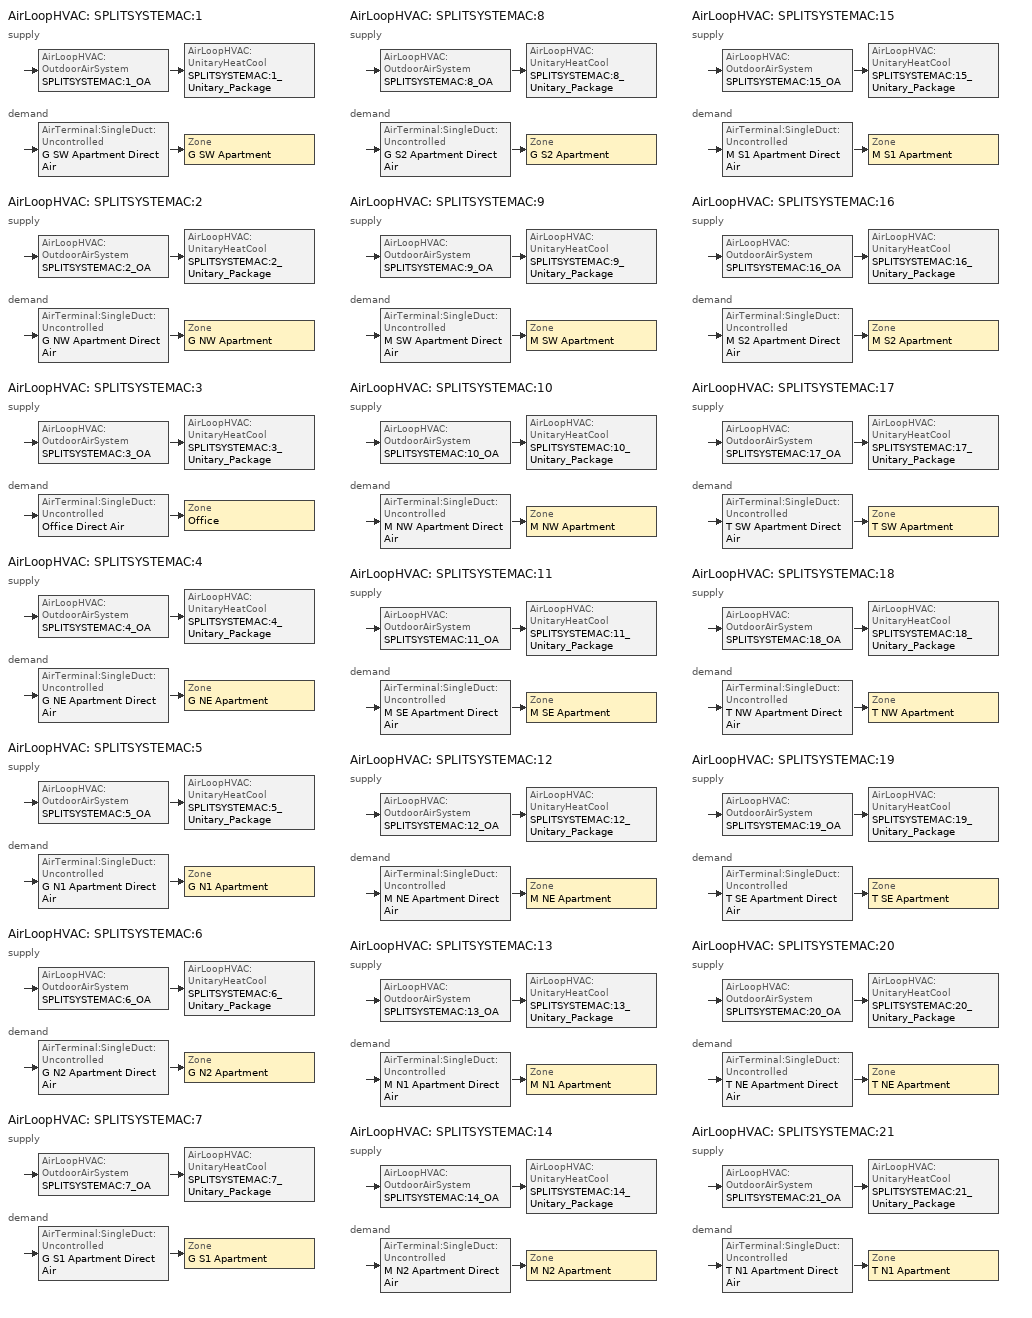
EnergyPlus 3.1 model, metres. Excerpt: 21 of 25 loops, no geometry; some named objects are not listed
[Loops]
AirLoopHVAC 'SPLITSYSTEMAC:1'
 supply: AirLoopHVAC:OutdoorAirSystem 'SPLITSYSTEMAC:1_OA' > AirLoopHVAC:UnitaryHeatCool 'SPLITSYSTEMAC:1_Unitary_Package'
 demand: AirTerminal:SingleDuct:Uncontrolled 'G SW Apartment Direct Air' > Zone 'G SW Apartment'
AirLoopHVAC 'SPLITSYSTEMAC:2'
 supply: AirLoopHVAC:OutdoorAirSystem 'SPLITSYSTEMAC:2_OA' > AirLoopHVAC:UnitaryHeatCool 'SPLITSYSTEMAC:2_Unitary_Package'
 demand: AirTerminal:SingleDuct:Uncontrolled 'G NW Apartment Direct Air' > Zone 'G NW Apartment'
AirLoopHVAC 'SPLITSYSTEMAC:3'
 supply: AirLoopHVAC:OutdoorAirSystem 'SPLITSYSTEMAC:3_OA' > AirLoopHVAC:UnitaryHeatCool 'SPLITSYSTEMAC:3_Unitary_Package'
 demand: AirTerminal:SingleDuct:Uncontrolled 'Office Direct Air' > Zone 'Office'
AirLoopHVAC 'SPLITSYSTEMAC:4'
 supply: AirLoopHVAC:OutdoorAirSystem 'SPLITSYSTEMAC:4_OA' > AirLoopHVAC:UnitaryHeatCool 'SPLITSYSTEMAC:4_Unitary_Package'
 demand: AirTerminal:SingleDuct:Uncontrolled 'G NE Apartment Direct Air' > Zone 'G NE Apartment'
AirLoopHVAC 'SPLITSYSTEMAC:5'
 supply: AirLoopHVAC:OutdoorAirSystem 'SPLITSYSTEMAC:5_OA' > AirLoopHVAC:UnitaryHeatCool 'SPLITSYSTEMAC:5_Unitary_Package'
 demand: AirTerminal:SingleDuct:Uncontrolled 'G N1 Apartment Direct Air' > Zone 'G N1 Apartment'
AirLoopHVAC 'SPLITSYSTEMAC:6'
 supply: AirLoopHVAC:OutdoorAirSystem 'SPLITSYSTEMAC:6_OA' > AirLoopHVAC:UnitaryHeatCool 'SPLITSYSTEMAC:6_Unitary_Package'
 demand: AirTerminal:SingleDuct:Uncontrolled 'G N2 Apartment Direct Air' > Zone 'G N2 Apartment'
AirLoopHVAC 'SPLITSYSTEMAC:7'
 supply: AirLoopHVAC:OutdoorAirSystem 'SPLITSYSTEMAC:7_OA' > AirLoopHVAC:UnitaryHeatCool 'SPLITSYSTEMAC:7_Unitary_Package'
 demand: AirTerminal:SingleDuct:Uncontrolled 'G S1 Apartment Direct Air' > Zone 'G S1 Apartment'
AirLoopHVAC 'SPLITSYSTEMAC:8'
 supply: AirLoopHVAC:OutdoorAirSystem 'SPLITSYSTEMAC:8_OA' > AirLoopHVAC:UnitaryHeatCool 'SPLITSYSTEMAC:8_Unitary_Package'
 demand: AirTerminal:SingleDuct:Uncontrolled 'G S2 Apartment Direct Air' > Zone 'G S2 Apartment'
AirLoopHVAC 'SPLITSYSTEMAC:9'
 supply: AirLoopHVAC:OutdoorAirSystem 'SPLITSYSTEMAC:9_OA' > AirLoopHVAC:UnitaryHeatCool 'SPLITSYSTEMAC:9_Unitary_Package'
 demand: AirTerminal:SingleDuct:Uncontrolled 'M SW Apartment Direct Air' > Zone 'M SW Apartment'
AirLoopHVAC 'SPLITSYSTEMAC:10'
 supply: AirLoopHVAC:OutdoorAirSystem 'SPLITSYSTEMAC:10_OA' > AirLoopHVAC:UnitaryHeatCool 'SPLITSYSTEMAC:10_Unitary_Package'
 demand: AirTerminal:SingleDuct:Uncontrolled 'M NW Apartment Direct Air' > Zone 'M NW Apartment'
AirLoopHVAC 'SPLITSYSTEMAC:11'
 supply: AirLoopHVAC:OutdoorAirSystem 'SPLITSYSTEMAC:11_OA' > AirLoopHVAC:UnitaryHeatCool 'SPLITSYSTEMAC:11_Unitary_Package'
 demand: AirTerminal:SingleDuct:Uncontrolled 'M SE Apartment Direct Air' > Zone 'M SE Apartment'
AirLoopHVAC 'SPLITSYSTEMAC:12'
 supply: AirLoopHVAC:OutdoorAirSystem 'SPLITSYSTEMAC:12_OA' > AirLoopHVAC:UnitaryHeatCool 'SPLITSYSTEMAC:12_Unitary_Package'
 demand: AirTerminal:SingleDuct:Uncontrolled 'M NE Apartment Direct Air' > Zone 'M NE Apartment'
AirLoopHVAC 'SPLITSYSTEMAC:13'
 supply: AirLoopHVAC:OutdoorAirSystem 'SPLITSYSTEMAC:13_OA' > AirLoopHVAC:UnitaryHeatCool 'SPLITSYSTEMAC:13_Unitary_Package'
 demand: AirTerminal:SingleDuct:Uncontrolled 'M N1 Apartment Direct Air' > Zone 'M N1 Apartment'
AirLoopHVAC 'SPLITSYSTEMAC:14'
 supply: AirLoopHVAC:OutdoorAirSystem 'SPLITSYSTEMAC:14_OA' > AirLoopHVAC:UnitaryHeatCool 'SPLITSYSTEMAC:14_Unitary_Package'
 demand: AirTerminal:SingleDuct:Uncontrolled 'M N2 Apartment Direct Air' > Zone 'M N2 Apartment'
AirLoopHVAC 'SPLITSYSTEMAC:15'
 supply: AirLoopHVAC:OutdoorAirSystem 'SPLITSYSTEMAC:15_OA' > AirLoopHVAC:UnitaryHeatCool 'SPLITSYSTEMAC:15_Unitary_Package'
 demand: AirTerminal:SingleDuct:Uncontrolled 'M S1 Apartment Direct Air' > Zone 'M S1 Apartment'
AirLoopHVAC 'SPLITSYSTEMAC:16'
 supply: AirLoopHVAC:OutdoorAirSystem 'SPLITSYSTEMAC:16_OA' > AirLoopHVAC:UnitaryHeatCool 'SPLITSYSTEMAC:16_Unitary_Package'
 demand: AirTerminal:SingleDuct:Uncontrolled 'M S2 Apartment Direct Air' > Zone 'M S2 Apartment'
AirLoopHVAC 'SPLITSYSTEMAC:17'
 supply: AirLoopHVAC:OutdoorAirSystem 'SPLITSYSTEMAC:17_OA' > AirLoopHVAC:UnitaryHeatCool 'SPLITSYSTEMAC:17_Unitary_Package'
 demand: AirTerminal:SingleDuct:Uncontrolled 'T SW Apartment Direct Air' > Zone 'T SW Apartment'
AirLoopHVAC 'SPLITSYSTEMAC:18'
 supply: AirLoopHVAC:OutdoorAirSystem 'SPLITSYSTEMAC:18_OA' > AirLoopHVAC:UnitaryHeatCool 'SPLITSYSTEMAC:18_Unitary_Package'
 demand: AirTerminal:SingleDuct:Uncontrolled 'T NW Apartment Direct Air' > Zone 'T NW Apartment'
AirLoopHVAC 'SPLITSYSTEMAC:19'
 supply: AirLoopHVAC:OutdoorAirSystem 'SPLITSYSTEMAC:19_OA' > AirLoopHVAC:UnitaryHeatCool 'SPLITSYSTEMAC:19_Unitary_Package'
 demand: AirTerminal:SingleDuct:Uncontrolled 'T SE Apartment Direct Air' > Zone 'T SE Apartment'
AirLoopHVAC 'SPLITSYSTEMAC:20'
 supply: AirLoopHVAC:OutdoorAirSystem 'SPLITSYSTEMAC:20_OA' > AirLoopHVAC:UnitaryHeatCool 'SPLITSYSTEMAC:20_Unitary_Package'
 demand: AirTerminal:SingleDuct:Uncontrolled 'T NE Apartment Direct Air' > Zone 'T NE Apartment'
AirLoopHVAC 'SPLITSYSTEMAC:21'
 supply: AirLoopHVAC:OutdoorAirSystem 'SPLITSYSTEMAC:21_OA' > AirLoopHVAC:UnitaryHeatCool 'SPLITSYSTEMAC:21_Unitary_Package'
 demand: AirTerminal:SingleDuct:Uncontrolled 'T N1 Apartment Direct Air' > Zone 'T N1 Apartment'
[ComponentCost:LineItem]
Name | Line Item Type | Item | Cost per Each | Quantity | Cost per Unit of Output Capacity
Infiltration:G SW Apartment | General | G SW Apartment | 1 | 0.0129
People:G SW Apartment | General | G SW Apartment | 1 | 2.5
LIGHTING EQUIP:G SW Apartment | Lights | G SW Apartment |  |  | 1
ElectricEquipment:G SW Apartment:PlugMisc | General | G SW Apartment | 1 | 0.4748
Infiltration:G NW Apartment | General | G NW Apartment | 1 | 0.0389
People:G NW Apartment | General | G NW Apartment | 1 | 2.5
LIGHTING EQUIP:G NW Apartment | Lights | G NW Apartment |  |  | 1
ElectricEquipment:G NW Apartment:PlugMisc | General | G NW Apartment | 1 | 0.4748
Infiltration:Office | General | Office | 1 | 0.0055
People:Office | General | Office | 1 | 2
LIGHTING EQUIP:Office | Lights | Office |  |  | 1
ElectricEquipment:Office:PlugMisc | General | Office | 1 | 1.1384
Infiltration:G NE Apartment | General | G NE Apartment | 1 | 0.0043
People:G NE Apartment | General | G NE Apartment | 1 | 2.5
LIGHTING EQUIP:G NE Apartment | Lights | G NE Apartment |  |  | 1
ElectricEquipment:G NE Apartment:PlugMisc | General | G NE Apartment | 1 | 0.4748
Infiltration:G N1 Apartment | General | G N1 Apartment | 1 | 0.0234
People:G N1 Apartment | General | G N1 Apartment | 1 | 2.5
LIGHTING EQUIP:G N1 Apartment | Lights | G N1 Apartment |  |  | 1
ElectricEquipment:G N1 Apartment:PlugMisc | General | G N1 Apartment | 1 | 0.4748
Infiltration:G N2 Apartment | General | G N2 Apartment | 1 | 0.0234
People:G N2 Apartment | General | G N2 Apartment | 1 | 2.5
LIGHTING EQUIP:G N2 Apartment | Lights | G N2 Apartment |  |  | 1
ElectricEquipment:G N2 Apartment:PlugMisc | General | G N2 Apartment | 1 | 0.4748
Infiltration:G S1 Apartment | General | G S1 Apartment | 1 | 0.0078
People:G S1 Apartment | General | G S1 Apartment | 1 | 2.5
LIGHTING EQUIP:G S1 Apartment | Lights | G S1 Apartment |  |  | 1
ElectricEquipment:G S1 Apartment:PlugMisc | General | G S1 Apartment | 1 | 0.4748
Infiltration:G S2 Apartment | General | G S2 Apartment | 1 | 0.0078
People:G S2 Apartment | General | G S2 Apartment | 1 | 2.5
LIGHTING EQUIP:G S2 Apartment | Lights | G S2 Apartment |  |  | 1
ElectricEquipment:G S2 Apartment:PlugMisc | General | G S2 Apartment | 1 | 0.4748
Infiltration:M SW Apartment | General | M SW Apartment | 1 | 0.0372
People:M SW Apartment | General | M SW Apartment | 1 | 5
LIGHTING EQUIP:M SW Apartment | Lights | M SW Apartment |  |  | 1
ElectricEquipment:M SW Apartment:PlugMisc | General | M SW Apartment | 1 | 0.9496
Infiltration:M NW Apartment | General | M NW Apartment | 1 | 0.1116
People:M NW Apartment | General | M NW Apartment | 1 | 5
LIGHTING EQUIP:M NW Apartment | Lights | M NW Apartment |  |  | 1
ElectricEquipment:M NW Apartment:PlugMisc | General | M NW Apartment | 1 | 0.9496
Infiltration:M SE Apartment | General | M SE Apartment | 1 | 0.016
People:M SE Apartment | General | M SE Apartment | 1 | 5
LIGHTING EQUIP:M SE Apartment | Lights | M SE Apartment |  |  | 1
ElectricEquipment:M SE Apartment:PlugMisc | General | M SE Apartment | 1 | 0.9496
Infiltration:M NE Apartment | General | M NE Apartment | 1 | 0.0124
People:M NE Apartment | General | M NE Apartment | 1 | 5
LIGHTING EQUIP:M NE Apartment | Lights | M NE Apartment |  |  | 1
ElectricEquipment:M NE Apartment:PlugMisc | General | M NE Apartment | 1 | 0.9496
Infiltration:M N1 Apartment | General | M N1 Apartment | 1 | 0.0672
People:M N1 Apartment | General | M N1 Apartment | 1 | 5
LIGHTING EQUIP:M N1 Apartment | Lights | M N1 Apartment |  |  | 1
ElectricEquipment:M N1 Apartment:PlugMisc | General | M N1 Apartment | 1 | 0.9496
Infiltration:M N2 Apartment | General | M N2 Apartment | 1 | 0.0672
People:M N2 Apartment | General | M N2 Apartment | 1 | 5
LIGHTING EQUIP:M N2 Apartment | Lights | M N2 Apartment |  |  | 1
ElectricEquipment:M N2 Apartment:PlugMisc | General | M N2 Apartment | 1 | 0.9496
Infiltration:M S1 Apartment | General | M S1 Apartment | 1 | 0.0224
People:M S1 Apartment | General | M S1 Apartment | 1 | 5
LIGHTING EQUIP:M S1 Apartment | Lights | M S1 Apartment |  |  | 1
ElectricEquipment:M S1 Apartment:PlugMisc | General | M S1 Apartment | 1 | 0.9496
Infiltration:M S2 Apartment | General | M S2 Apartment | 1 | 0.0224
People:M S2 Apartment | General | M S2 Apartment | 1 | 5
LIGHTING EQUIP:M S2 Apartment | Lights | M S2 Apartment |  |  | 1
ElectricEquipment:M S2 Apartment:PlugMisc | General | M S2 Apartment | 1 | 0.9496
Infiltration:T SW Apartment | General | T SW Apartment | 1 | 0.0246
People:T SW Apartment | General | T SW Apartment | 1 | 2.5
LIGHTING EQUIP:T SW Apartment | Lights | T SW Apartment |  |  | 1
ElectricEquipment:T SW Apartment:PlugMisc | General | T SW Apartment | 1 | 0.4748
Infiltration:T NW Apartment | General | T NW Apartment | 1 | 0.0737
People:T NW Apartment | General | T NW Apartment | 1 | 2.5
LIGHTING EQUIP:T NW Apartment | Lights | T NW Apartment |  |  | 1
ElectricEquipment:T NW Apartment:PlugMisc | General | T NW Apartment | 1 | 0.4748
Infiltration:T SE Apartment | General | T SE Apartment | 1 | 0.0105
People:T SE Apartment | General | T SE Apartment | 1 | 2.5
LIGHTING EQUIP:T SE Apartment | Lights | T SE Apartment |  |  | 1
ElectricEquipment:T SE Apartment:PlugMisc | General | T SE Apartment | 1 | 0.4748
Infiltration:T NE Apartment | General | T NE Apartment | 1 | 0.0082
People:T NE Apartment | General | T NE Apartment | 1 | 2.5
LIGHTING EQUIP:T NE Apartment | Lights | T NE Apartment |  |  | 1
ElectricEquipment:T NE Apartment:PlugMisc | General | T NE Apartment | 1 | 0.4748
Infiltration:T N1 Apartment | General | T N1 Apartment | 1 | 0.0324
People:T N1 Apartment | General | T N1 Apartment | 1 | 2.5
LIGHTING EQUIP:T N1 Apartment | Lights | T N1 Apartment |  |  | 1
ElectricEquipment:T N1 Apartment:PlugMisc | General | T N1 Apartment | 1 | 0.4748
[Sizing:Zone] Zone Cooling Design Supply Air Temperature {C}=14; Zone Heating Design Supply Air Temperature {C}=40; Zone Cooling Design Supply Air Humidity Ratio {kg-H20/kg-air}=0.0085; Zone Heating Design Supply Air Humidity Ratio {kg-H20/kg-air}=0.008; Outdoor Air Method=Flow/Zone; Outside Air Flow per Zone Floor Area {(m3/s)/m2}=0; Cooling Design Air Flow Method {Flow/Zone | DesignDay | DesignDayWithLimit}=DesignDayWithLimit; Cooling Minimum Air Flow=0; Cooling Minimum Air Flow Fraction=0; Heating Design Air Flow Method {Flow/Zone | DesignDay}=DesignDay; Heating Design Air Flow Rate=0
Name | Outside Air Flow per Zone {m3/s}
G SW Apartment | 0.04425
G NW Apartment; G NE Apartment; G N1 Apartment; G N2 Apartment; G S1 Apartment; G S2 Apartment; M SW Apartment; M NW Apartment; M SE Apartment; M NE Apartment; M N1 Apartment; M N2 Apartment; M S1 Apartment; M S2 Apartment; T SW Apartment; T NW Apartment; T SE Apartment; T NE Apartment; T N1 Apartment | 0.110625
Office | 0.01966
[ZoneControl:Thermostat] Control Type Schedule=Dual Zone Control Type Sched
Name | Zone | Control 1
G SW Apartment Thermostat | G SW Apartment | G SW Apartment DualSPSched
G NW Apartment Thermostat | G NW Apartment | G NW Apartment DualSPSched
Office Thermostat | Office | Office DualSPSched
G NE Apartment Thermostat | G NE Apartment | G NE Apartment DualSPSched
G N1 Apartment Thermostat | G N1 Apartment | G N1 Apartment DualSPSched
G N2 Apartment Thermostat | G N2 Apartment | G N2 Apartment DualSPSched
G S1 Apartment Thermostat | G S1 Apartment | G S1 Apartment DualSPSched
G S2 Apartment Thermostat | G S2 Apartment | G S2 Apartment DualSPSched
M SW Apartment Thermostat | M SW Apartment | M SW Apartment DualSPSched
M NW Apartment Thermostat | M NW Apartment | M NW Apartment DualSPSched
M SE Apartment Thermostat | M SE Apartment | M SE Apartment DualSPSched
M NE Apartment Thermostat | M NE Apartment | M NE Apartment DualSPSched
M N1 Apartment Thermostat | M N1 Apartment | M N1 Apartment DualSPSched
M N2 Apartment Thermostat | M N2 Apartment | M N2 Apartment DualSPSched
M S1 Apartment Thermostat | M S1 Apartment | M S1 Apartment DualSPSched
M S2 Apartment Thermostat | M S2 Apartment | M S2 Apartment DualSPSched
T SW Apartment Thermostat | T SW Apartment | T SW Apartment DualSPSched
T NW Apartment Thermostat | T NW Apartment | T NW Apartment DualSPSched
T SE Apartment Thermostat | T SE Apartment | T SE Apartment DualSPSched
T NE Apartment Thermostat | T NE Apartment | T NE Apartment DualSPSched
T N1 Apartment Thermostat | T N1 Apartment | T N1 Apartment DualSPSched
[ThermostatSetpoint:DualSetpoint]
Name | Heating Setpoint Temperature Schedule | Cooling Setpoint Temperature Schedule
G SW Apartment DualSPSched; G NW Apartment DualSPSched; G NE Apartment DualSPSched; G N1 Apartment DualSPSched; G N2 Apartment DualSPSched; G S1 Apartment DualSPSched; G S2 Apartment DualSPSched; M SW Apartment DualSPSched; M NW Apartment DualSPSched; M SE Apartment DualSPSched; M NE Apartment DualSPSched; M N1 Apartment DualSPSched; M N2 Apartment DualSPSched; M S1 Apartment DualSPSched; M S2 Apartment DualSPSched; T SW Apartment DualSPSched; T NW Apartment DualSPSched; T SE Apartment DualSPSched; T NE Apartment DualSPSched; T N1 Apartment DualSPSched | APT_HTGSETP_SCH | APT_CLGSETP_SCH
Office DualSPSched | OFF_HTGSETP_SCH | OFF_CLGSETP_SCH
[Zone equipment]
G SW Apartment: G SW Apartment Direct Air
G NW Apartment: G NW Apartment Direct Air
Office: Office Direct Air
G NE Apartment: G NE Apartment Direct Air
G N1 Apartment: G N1 Apartment Direct Air
G N2 Apartment: G N2 Apartment Direct Air
G S1 Apartment: G S1 Apartment Direct Air
G S2 Apartment: G S2 Apartment Direct Air
M SW Apartment: M SW Apartment Direct Air
M NW Apartment: M NW Apartment Direct Air
M SE Apartment: M SE Apartment Direct Air
M NE Apartment: M NE Apartment Direct Air
M N1 Apartment: M N1 Apartment Direct Air
M N2 Apartment: M N2 Apartment Direct Air
M S1 Apartment: M S1 Apartment Direct Air
M S2 Apartment: M S2 Apartment Direct Air
T SW Apartment: T SW Apartment Direct Air
T NW Apartment: T NW Apartment Direct Air
T SE Apartment: T SE Apartment Direct Air
T NE Apartment: T NE Apartment Direct Air
T N1 Apartment: T N1 Apartment Direct Air
[AirTerminal:SingleDuct:Uncontrolled] Availability Schedule=ALWAYS_ON; Maximum Air Flow Rate {m3/s}=AUTOSIZE
G SW Apartment Direct Air; G NW Apartment Direct Air; Office Direct Air; G NE Apartment Direct Air; G N1 Apartment Direct Air; G N2 Apartment Direct Air; G S1 Apartment Direct Air; G S2 Apartment Direct Air; M SW Apartment Direct Air; M NW Apartment Direct Air; M SE Apartment Direct Air; M NE Apartment Direct Air; M N1 Apartment Direct Air; M N2 Apartment Direct Air; M S1 Apartment Direct Air; M S2 Apartment Direct Air; T SW Apartment Direct Air; T NW Apartment Direct Air; T SE Apartment Direct Air; T NE Apartment Direct Air; T N1 Apartment Direct Air
[SetpointManager:SingleZone:Reheat] Control Variable=Temperature; Minimum Supply Air Temperature C=10; Maximum Supply Air Temperature C=50
Name | Control Zone | Setpoint Node or NodeList
SupAirTemp MngrG SW Apartment | G SW Apartment | SPLITSYSTEMAC:1 Supply Equipment Outlet Node
SupAirTemp MngrG NW Apartment | G NW Apartment | SPLITSYSTEMAC:2 Supply Equipment Outlet Node
SupAirTemp MngrOffice | Office | SPLITSYSTEMAC:3 Supply Equipment Outlet Node
SupAirTemp MngrG NE Apartment | G NE Apartment | SPLITSYSTEMAC:4 Supply Equipment Outlet Node
SupAirTemp MngrG N1 Apartment | G N1 Apartment | SPLITSYSTEMAC:5 Supply Equipment Outlet Node
SupAirTemp MngrG N2 Apartment | G N2 Apartment | SPLITSYSTEMAC:6 Supply Equipment Outlet Node
SupAirTemp MngrG S1 Apartment | G S1 Apartment | SPLITSYSTEMAC:7 Supply Equipment Outlet Node
SupAirTemp MngrG S2 Apartment | G S2 Apartment | SPLITSYSTEMAC:8 Supply Equipment Outlet Node
SupAirTemp MngrM SW Apartment | M SW Apartment | SPLITSYSTEMAC:9 Supply Equipment Outlet Node
SupAirTemp MngrM NW Apartment | M NW Apartment | SPLITSYSTEMAC:10 Supply Equipment Outlet Node
SupAirTemp MngrM SE Apartment | M SE Apartment | SPLITSYSTEMAC:11 Supply Equipment Outlet Node
SupAirTemp MngrM NE Apartment | M NE Apartment | SPLITSYSTEMAC:12 Supply Equipment Outlet Node
SupAirTemp MngrM N1 Apartment | M N1 Apartment | SPLITSYSTEMAC:13 Supply Equipment Outlet Node
SupAirTemp MngrM N2 Apartment | M N2 Apartment | SPLITSYSTEMAC:14 Supply Equipment Outlet Node
SupAirTemp MngrM S1 Apartment | M S1 Apartment | SPLITSYSTEMAC:15 Supply Equipment Outlet Node
SupAirTemp MngrM S2 Apartment | M S2 Apartment | SPLITSYSTEMAC:16 Supply Equipment Outlet Node
SupAirTemp MngrT SW Apartment | T SW Apartment | SPLITSYSTEMAC:17 Supply Equipment Outlet Node
SupAirTemp MngrT NW Apartment | T NW Apartment | SPLITSYSTEMAC:18 Supply Equipment Outlet Node
SupAirTemp MngrT SE Apartment | T SE Apartment | SPLITSYSTEMAC:19 Supply Equipment Outlet Node
SupAirTemp MngrT NE Apartment | T NE Apartment | SPLITSYSTEMAC:20 Supply Equipment Outlet Node
SupAirTemp MngrT N1 Apartment | T N1 Apartment | SPLITSYSTEMAC:21 Supply Equipment Outlet Node
[AirLoopHVAC] Design Supply Air Flow Rate {m3/s}=AUTOSIZE
SPLITSYSTEMAC:1; SPLITSYSTEMAC:2; SPLITSYSTEMAC:3; SPLITSYSTEMAC:4; SPLITSYSTEMAC:5; SPLITSYSTEMAC:6; SPLITSYSTEMAC:7; SPLITSYSTEMAC:8; SPLITSYSTEMAC:9; SPLITSYSTEMAC:10; SPLITSYSTEMAC:11; SPLITSYSTEMAC:12; SPLITSYSTEMAC:13; SPLITSYSTEMAC:14; SPLITSYSTEMAC:15; SPLITSYSTEMAC:16; SPLITSYSTEMAC:17; SPLITSYSTEMAC:18; SPLITSYSTEMAC:19; SPLITSYSTEMAC:20; SPLITSYSTEMAC:21
[Sizing:System] Type Of Load To Size On {Sensible}=Sensible; Design Outdoor Air Flow Rate {m3/s}=AUTOSIZE; Minimum System Air Flow Ratio=1; Preheat Design Temperature {C}=7; Preheat Design Humidity Ratio {kg-H2O/kg-air}=0.008; Precool Design Temperature {C}=12.8; Precool Design Humidity Ratio {kg-H2O/kg-air}=0.008; Central Cooling Design Supply Air Temperature {C}=12.8; Central Heating Design Supply Air Temperature {C}=40; Sizing Option {Coincident | NonCoincident}=NonCoincident; 100% Outdoor Air in Cooling {Yes | No}=No; 100% Outdoor Air in Heating {Yes | No}=No; Central Cooling Design Supply Air Humidity Ratio {kg-H2O/kg-air}=0.0085; Central Heating Design Supply Air Humidity Ratio {kg-H2O/kg-air}=0.008; Cooling Design Air Flow Method=DesignDay; Cooling Design Air Flow Rate {m3/s}=0; Heating Design Air Flow Method=DesignDay; Heating Design Air Flow Rate {m3/s}=0
SPLITSYSTEMAC:1; SPLITSYSTEMAC:2; SPLITSYSTEMAC:3; SPLITSYSTEMAC:4; SPLITSYSTEMAC:5; SPLITSYSTEMAC:6; SPLITSYSTEMAC:7; SPLITSYSTEMAC:8; SPLITSYSTEMAC:9; SPLITSYSTEMAC:10; SPLITSYSTEMAC:11; SPLITSYSTEMAC:12; SPLITSYSTEMAC:13; SPLITSYSTEMAC:14; SPLITSYSTEMAC:15; SPLITSYSTEMAC:16; SPLITSYSTEMAC:17; SPLITSYSTEMAC:18; SPLITSYSTEMAC:19; SPLITSYSTEMAC:20; SPLITSYSTEMAC:21
[SetpointManager:MixedAir] Control Variable=Temperature
Name | Setpoint Node or NodeList
SPLITSYSTEMAC:1_OAMixed Air Temp Manager | SPLITSYSTEMAC:1_OA-SPLITSYSTEMAC:1_Unitary_PackageNode
SPLITSYSTEMAC:2_OAMixed Air Temp Manager | SPLITSYSTEMAC:2_OA-SPLITSYSTEMAC:2_Unitary_PackageNode
SPLITSYSTEMAC:3_OAMixed Air Temp Manager | SPLITSYSTEMAC:3_OA-SPLITSYSTEMAC:3_Unitary_PackageNode
SPLITSYSTEMAC:4_OAMixed Air Temp Manager | SPLITSYSTEMAC:4_OA-SPLITSYSTEMAC:4_Unitary_PackageNode
SPLITSYSTEMAC:5_OAMixed Air Temp Manager | SPLITSYSTEMAC:5_OA-SPLITSYSTEMAC:5_Unitary_PackageNode
SPLITSYSTEMAC:6_OAMixed Air Temp Manager | SPLITSYSTEMAC:6_OA-SPLITSYSTEMAC:6_Unitary_PackageNode
SPLITSYSTEMAC:7_OAMixed Air Temp Manager | SPLITSYSTEMAC:7_OA-SPLITSYSTEMAC:7_Unitary_PackageNode
SPLITSYSTEMAC:8_OAMixed Air Temp Manager | SPLITSYSTEMAC:8_OA-SPLITSYSTEMAC:8_Unitary_PackageNode
SPLITSYSTEMAC:9_OAMixed Air Temp Manager | SPLITSYSTEMAC:9_OA-SPLITSYSTEMAC:9_Unitary_PackageNode
SPLITSYSTEMAC:10_OAMixed Air Temp Manager | SPLITSYSTEMAC:10_OA-SPLITSYSTEMAC:10_Unitary_PackageNode
SPLITSYSTEMAC:11_OAMixed Air Temp Manager | SPLITSYSTEMAC:11_OA-SPLITSYSTEMAC:11_Unitary_PackageNode
SPLITSYSTEMAC:12_OAMixed Air Temp Manager | SPLITSYSTEMAC:12_OA-SPLITSYSTEMAC:12_Unitary_PackageNode
SPLITSYSTEMAC:13_OAMixed Air Temp Manager | SPLITSYSTEMAC:13_OA-SPLITSYSTEMAC:13_Unitary_PackageNode
SPLITSYSTEMAC:14_OAMixed Air Temp Manager | SPLITSYSTEMAC:14_OA-SPLITSYSTEMAC:14_Unitary_PackageNode
SPLITSYSTEMAC:15_OAMixed Air Temp Manager | SPLITSYSTEMAC:15_OA-SPLITSYSTEMAC:15_Unitary_PackageNode
SPLITSYSTEMAC:16_OAMixed Air Temp Manager | SPLITSYSTEMAC:16_OA-SPLITSYSTEMAC:16_Unitary_PackageNode
SPLITSYSTEMAC:17_OAMixed Air Temp Manager | SPLITSYSTEMAC:17_OA-SPLITSYSTEMAC:17_Unitary_PackageNode
SPLITSYSTEMAC:18_OAMixed Air Temp Manager | SPLITSYSTEMAC:18_OA-SPLITSYSTEMAC:18_Unitary_PackageNode
SPLITSYSTEMAC:19_OAMixed Air Temp Manager | SPLITSYSTEMAC:19_OA-SPLITSYSTEMAC:19_Unitary_PackageNode
SPLITSYSTEMAC:20_OAMixed Air Temp Manager | SPLITSYSTEMAC:20_OA-SPLITSYSTEMAC:20_Unitary_PackageNode
SPLITSYSTEMAC:21_OAMixed Air Temp Manager | SPLITSYSTEMAC:21_OA-SPLITSYSTEMAC:21_Unitary_PackageNode
[Controller:OutdoorAir] Minimum Outdoor Air Flow Rate {m3/s}=AUTOSIZE; Maximum Outdoor Air Flow Rate {m3/s}=AUTOSIZE; Economizer Control Type=NoEconomizer; Economizer Control Action Type=ModulateFlow; Economizer Maximum Limit Dry-Bulb Temperature {C}=28; Economizer Maximum Limit Enthalpy {J/kg}=64000; Economizer Minimum Limit Dry-Bulb Temperature {C}=0; Lockout Type=NoLockout; Minimum Limit Type=FixedMinimum; Minimum Outdoor Air Schedule=MinOA_Sched
SPLITSYSTEMAC:1_OA_Controller; SPLITSYSTEMAC:2_OA_Controller; SPLITSYSTEMAC:3_OA_Controller; SPLITSYSTEMAC:4_OA_Controller; SPLITSYSTEMAC:5_OA_Controller; SPLITSYSTEMAC:6_OA_Controller; SPLITSYSTEMAC:7_OA_Controller; SPLITSYSTEMAC:8_OA_Controller; SPLITSYSTEMAC:9_OA_Controller; SPLITSYSTEMAC:10_OA_Controller; SPLITSYSTEMAC:11_OA_Controller; SPLITSYSTEMAC:12_OA_Controller; SPLITSYSTEMAC:13_OA_Controller; SPLITSYSTEMAC:14_OA_Controller; SPLITSYSTEMAC:15_OA_Controller; SPLITSYSTEMAC:16_OA_Controller; SPLITSYSTEMAC:17_OA_Controller; SPLITSYSTEMAC:18_OA_Controller; SPLITSYSTEMAC:19_OA_Controller; SPLITSYSTEMAC:20_OA_Controller; SPLITSYSTEMAC:21_OA_Controller
[AirLoopHVAC:UnitaryHeatCool] Availability Schedule=ALWAYS_ON; Maximum Supply Air Temperature=AUTOSIZE; Supply Air Flow Rate During Cooling Operation=AUTOSIZE; Supply Air Flow Rate During Heating Operation=AUTOSIZE; Supply Air Flow Rate When No Cooling or Heating is Needed=AUTOSIZE; Fraction of Supply Air Flow That Goes Through the Controlling Zone=AUTOSIZE; Fan Placement=BlowThrough; Dehumidification Control Type=None
Name | Controlling Zone or Thermostat Location | Supply Fan | Heating Coil | Cooling Coil
SPLITSYSTEMAC:1_Unitary_Package | G SW Apartment | SPLITSYSTEMAC:1_Unitary_Package_fan | SPLITSYSTEMAC:1_Unitary_Package_HeatCoil | SPLITSYSTEMAC:1_Unitary_Package_CoolCoil
SPLITSYSTEMAC:2_Unitary_Package | G NW Apartment | SPLITSYSTEMAC:2_Unitary_Package_fan | SPLITSYSTEMAC:2_Unitary_Package_HeatCoil | SPLITSYSTEMAC:2_Unitary_Package_CoolCoil
SPLITSYSTEMAC:3_Unitary_Package | Office | SPLITSYSTEMAC:3_Unitary_Package_fan | SPLITSYSTEMAC:3_Unitary_Package_HeatCoil | SPLITSYSTEMAC:3_Unitary_Package_CoolCoil
SPLITSYSTEMAC:4_Unitary_Package | G NE Apartment | SPLITSYSTEMAC:4_Unitary_Package_fan | SPLITSYSTEMAC:4_Unitary_Package_HeatCoil | SPLITSYSTEMAC:4_Unitary_Package_CoolCoil
SPLITSYSTEMAC:5_Unitary_Package | G N1 Apartment | SPLITSYSTEMAC:5_Unitary_Package_fan | SPLITSYSTEMAC:5_Unitary_Package_HeatCoil | SPLITSYSTEMAC:5_Unitary_Package_CoolCoil
SPLITSYSTEMAC:6_Unitary_Package | G N2 Apartment | SPLITSYSTEMAC:6_Unitary_Package_fan | SPLITSYSTEMAC:6_Unitary_Package_HeatCoil | SPLITSYSTEMAC:6_Unitary_Package_CoolCoil
SPLITSYSTEMAC:7_Unitary_Package | G S1 Apartment | SPLITSYSTEMAC:7_Unitary_Package_fan | SPLITSYSTEMAC:7_Unitary_Package_HeatCoil | SPLITSYSTEMAC:7_Unitary_Package_CoolCoil
SPLITSYSTEMAC:8_Unitary_Package | G S2 Apartment | SPLITSYSTEMAC:8_Unitary_Package_fan | SPLITSYSTEMAC:8_Unitary_Package_HeatCoil | SPLITSYSTEMAC:8_Unitary_Package_CoolCoil
SPLITSYSTEMAC:9_Unitary_Package | M SW Apartment | SPLITSYSTEMAC:9_Unitary_Package_fan | SPLITSYSTEMAC:9_Unitary_Package_HeatCoil | SPLITSYSTEMAC:9_Unitary_Package_CoolCoil
SPLITSYSTEMAC:10_Unitary_Package | M NW Apartment | SPLITSYSTEMAC:10_Unitary_Package_fan | SPLITSYSTEMAC:10_Unitary_Package_HeatCoil | SPLITSYSTEMAC:10_Unitary_Package_CoolCoil
SPLITSYSTEMAC:11_Unitary_Package | M SE Apartment | SPLITSYSTEMAC:11_Unitary_Package_fan | SPLITSYSTEMAC:11_Unitary_Package_HeatCoil | SPLITSYSTEMAC:11_Unitary_Package_CoolCoil
SPLITSYSTEMAC:12_Unitary_Package | M NE Apartment | SPLITSYSTEMAC:12_Unitary_Package_fan | SPLITSYSTEMAC:12_Unitary_Package_HeatCoil | SPLITSYSTEMAC:12_Unitary_Package_CoolCoil
SPLITSYSTEMAC:13_Unitary_Package | M N1 Apartment | SPLITSYSTEMAC:13_Unitary_Package_fan | SPLITSYSTEMAC:13_Unitary_Package_HeatCoil | SPLITSYSTEMAC:13_Unitary_Package_CoolCoil
SPLITSYSTEMAC:14_Unitary_Package | M N2 Apartment | SPLITSYSTEMAC:14_Unitary_Package_fan | SPLITSYSTEMAC:14_Unitary_Package_HeatCoil | SPLITSYSTEMAC:14_Unitary_Package_CoolCoil
SPLITSYSTEMAC:15_Unitary_Package | M S1 Apartment | SPLITSYSTEMAC:15_Unitary_Package_fan | SPLITSYSTEMAC:15_Unitary_Package_HeatCoil | SPLITSYSTEMAC:15_Unitary_Package_CoolCoil
SPLITSYSTEMAC:16_Unitary_Package | M S2 Apartment | SPLITSYSTEMAC:16_Unitary_Package_fan | SPLITSYSTEMAC:16_Unitary_Package_HeatCoil | SPLITSYSTEMAC:16_Unitary_Package_CoolCoil
SPLITSYSTEMAC:17_Unitary_Package | T SW Apartment | SPLITSYSTEMAC:17_Unitary_Package_fan | SPLITSYSTEMAC:17_Unitary_Package_HeatCoil | SPLITSYSTEMAC:17_Unitary_Package_CoolCoil
SPLITSYSTEMAC:18_Unitary_Package | T NW Apartment | SPLITSYSTEMAC:18_Unitary_Package_fan | SPLITSYSTEMAC:18_Unitary_Package_HeatCoil | SPLITSYSTEMAC:18_Unitary_Package_CoolCoil
SPLITSYSTEMAC:19_Unitary_Package | T SE Apartment | SPLITSYSTEMAC:19_Unitary_Package_fan | SPLITSYSTEMAC:19_Unitary_Package_HeatCoil | SPLITSYSTEMAC:19_Unitary_Package_CoolCoil
SPLITSYSTEMAC:20_Unitary_Package | T NE Apartment | SPLITSYSTEMAC:20_Unitary_Package_fan | SPLITSYSTEMAC:20_Unitary_Package_HeatCoil | SPLITSYSTEMAC:20_Unitary_Package_CoolCoil
SPLITSYSTEMAC:21_Unitary_Package | T N1 Apartment | SPLITSYSTEMAC:21_Unitary_Package_fan | SPLITSYSTEMAC:21_Unitary_Package_HeatCoil | SPLITSYSTEMAC:21_Unitary_Package_CoolCoil
[Fan:OnOff] Availability Schedule=HVACOperationSchd; Pressure Rise=622; Maximum Flow Rate=AUTOSIZE; Motor in Airstream Fraction=1
Name | Fan Efficiency | Motor Efficiency
SPLITSYSTEMAC:1_Unitary_Package_fan; SPLITSYSTEMAC:2_Unitary_Package_fan; SPLITSYSTEMAC:3_Unitary_Package_fan; SPLITSYSTEMAC:4_Unitary_Package_fan; SPLITSYSTEMAC:5_Unitary_Package_fan; SPLITSYSTEMAC:6_Unitary_Package_fan; SPLITSYSTEMAC:7_Unitary_Package_fan; SPLITSYSTEMAC:8_Unitary_Package_fan; SPLITSYSTEMAC:9_Unitary_Package_fan; SPLITSYSTEMAC:11_Unitary_Package_fan | 0.53625 | 0.825
SPLITSYSTEMAC:10_Unitary_Package_fan | 0.546 | 0.84
SPLITSYSTEMAC:12_Unitary_Package_fan; SPLITSYSTEMAC:13_Unitary_Package_fan; SPLITSYSTEMAC:14_Unitary_Package_fan; SPLITSYSTEMAC:15_Unitary_Package_fan; SPLITSYSTEMAC:16_Unitary_Package_fan; SPLITSYSTEMAC:17_Unitary_Package_fan; SPLITSYSTEMAC:18_Unitary_Package_fan; SPLITSYSTEMAC:19_Unitary_Package_fan; SPLITSYSTEMAC:20_Unitary_Package_fan; SPLITSYSTEMAC:21_Unitary_Package_fan | 0.5915 | 0.91
[Coil:Heating:Gas] Availability Schedule=ALWAYS_ON; Gas Burner Efficiency=0.8; Nominal Capacity=AUTOSIZE
SPLITSYSTEMAC:1_Unitary_Package_HeatCoil; SPLITSYSTEMAC:2_Unitary_Package_HeatCoil; SPLITSYSTEMAC:3_Unitary_Package_HeatCoil; SPLITSYSTEMAC:4_Unitary_Package_HeatCoil; SPLITSYSTEMAC:5_Unitary_Package_HeatCoil; SPLITSYSTEMAC:6_Unitary_Package_HeatCoil; SPLITSYSTEMAC:7_Unitary_Package_HeatCoil; SPLITSYSTEMAC:8_Unitary_Package_HeatCoil; SPLITSYSTEMAC:9_Unitary_Package_HeatCoil; SPLITSYSTEMAC:10_Unitary_Package_HeatCoil; SPLITSYSTEMAC:11_Unitary_Package_HeatCoil; SPLITSYSTEMAC:12_Unitary_Package_HeatCoil; SPLITSYSTEMAC:13_Unitary_Package_HeatCoil; SPLITSYSTEMAC:14_Unitary_Package_HeatCoil; SPLITSYSTEMAC:15_Unitary_Package_HeatCoil; SPLITSYSTEMAC:16_Unitary_Package_HeatCoil; SPLITSYSTEMAC:17_Unitary_Package_HeatCoil; SPLITSYSTEMAC:18_Unitary_Package_HeatCoil; SPLITSYSTEMAC:19_Unitary_Package_HeatCoil; SPLITSYSTEMAC:20_Unitary_Package_HeatCoil; SPLITSYSTEMAC:21_Unitary_Package_HeatCoil
[Coil:Cooling:DX:SingleSpeed] Availability Schedule=ALWAYS_ON; Rated Total Cooling Capacity {W}=AUTOSIZE; Rated Sensible Heat Ratio=AUTOSIZE; Rated Air Flow Rate=AUTOSIZE; Supply Air Fan Operating Mode=CyclingFanAndCompressor
Name | Rated COP | Total Cooling Capacity Function of Temperature Curve | Total Cooling Capacity Function of Flow Fraction Curve | Energy Input Ratio Function of Temperature Curve | Energy Input Ratio Function of Flow Fraction Curve | Part Load Fraction Correlation Curve
SPLITSYSTEMAC:1_Unitary_Package_CoolCoil | 4.01045 | SPLITSYSTEMAC:1_Unitary_PackagecoolCapFT | SPLITSYSTEMAC:1_Unitary_PackagecoolFFF | SPLITSYSTEMAC:1_Unitary_PackagecoolEIRFT | SPLITSYSTEMAC:1_Unitary_PackagecoolEIRFFF | SPLITSYSTEMAC:1_Unitary_PackagecoolPLR
SPLITSYSTEMAC:2_Unitary_Package_CoolCoil | 3.93637 | SPLITSYSTEMAC:2_Unitary_PackagecoolCapFT | SPLITSYSTEMAC:2_Unitary_PackagecoolFFF | SPLITSYSTEMAC:2_Unitary_PackagecoolEIRFT | SPLITSYSTEMAC:2_Unitary_PackagecoolEIRFFF | SPLITSYSTEMAC:2_Unitary_PackagecoolPLR
SPLITSYSTEMAC:3_Unitary_Package_CoolCoil | 3.6928 | SPLITSYSTEMAC:3_Unitary_PackagecoolCapFT | SPLITSYSTEMAC:3_Unitary_PackagecoolFFF | SPLITSYSTEMAC:3_Unitary_PackagecoolEIRFT | SPLITSYSTEMAC:3_Unitary_PackagecoolEIRFFF | SPLITSYSTEMAC:3_Unitary_PackagecoolPLR
SPLITSYSTEMAC:4_Unitary_Package_CoolCoil | 3.83852 | SPLITSYSTEMAC:4_Unitary_PackagecoolCapFT | SPLITSYSTEMAC:4_Unitary_PackagecoolFFF | SPLITSYSTEMAC:4_Unitary_PackagecoolEIRFT | SPLITSYSTEMAC:4_Unitary_PackagecoolEIRFFF | SPLITSYSTEMAC:4_Unitary_PackagecoolPLR
SPLITSYSTEMAC:5_Unitary_Package_CoolCoil | 3.87247 | SPLITSYSTEMAC:5_Unitary_PackagecoolCapFT | SPLITSYSTEMAC:5_Unitary_PackagecoolFFF | SPLITSYSTEMAC:5_Unitary_PackagecoolEIRFT | SPLITSYSTEMAC:5_Unitary_PackagecoolEIRFFF | SPLITSYSTEMAC:5_Unitary_PackagecoolPLR
SPLITSYSTEMAC:6_Unitary_Package_CoolCoil | 3.87873 | SPLITSYSTEMAC:6_Unitary_PackagecoolCapFT | SPLITSYSTEMAC:6_Unitary_PackagecoolFFF | SPLITSYSTEMAC:6_Unitary_PackagecoolEIRFT | SPLITSYSTEMAC:6_Unitary_PackagecoolEIRFFF | SPLITSYSTEMAC:6_Unitary_PackagecoolPLR
SPLITSYSTEMAC:7_Unitary_Package_CoolCoil | 3.80441 | SPLITSYSTEMAC:7_Unitary_PackagecoolCapFT | SPLITSYSTEMAC:7_Unitary_PackagecoolFFF | SPLITSYSTEMAC:7_Unitary_PackagecoolEIRFT | SPLITSYSTEMAC:7_Unitary_PackagecoolEIRFFF | SPLITSYSTEMAC:7_Unitary_PackagecoolPLR
SPLITSYSTEMAC:8_Unitary_Package_CoolCoil | 3.81544 | SPLITSYSTEMAC:8_Unitary_PackagecoolCapFT | SPLITSYSTEMAC:8_Unitary_PackagecoolFFF | SPLITSYSTEMAC:8_Unitary_PackagecoolEIRFT | SPLITSYSTEMAC:8_Unitary_PackagecoolEIRFFF | SPLITSYSTEMAC:8_Unitary_PackagecoolPLR
SPLITSYSTEMAC:9_Unitary_Package_CoolCoil | 3.93614 | SPLITSYSTEMAC:9_Unitary_PackagecoolCapFT | SPLITSYSTEMAC:9_Unitary_PackagecoolFFF | SPLITSYSTEMAC:9_Unitary_PackagecoolEIRFT | SPLITSYSTEMAC:9_Unitary_PackagecoolEIRFFF | SPLITSYSTEMAC:9_Unitary_PackagecoolPLR
SPLITSYSTEMAC:10_Unitary_Package_CoolCoil | 3.98504 | SPLITSYSTEMAC:10_Unitary_PackagecoolCapFT | SPLITSYSTEMAC:10_Unitary_PackagecoolFFF | SPLITSYSTEMAC:10_Unitary_PackagecoolEIRFT | SPLITSYSTEMAC:10_Unitary_PackagecoolEIRFFF | SPLITSYSTEMAC:10_Unitary_PackagecoolPLR
SPLITSYSTEMAC:11_Unitary_Package_CoolCoil | 3.8129 | SPLITSYSTEMAC:11_Unitary_PackagecoolCapFT | SPLITSYSTEMAC:11_Unitary_PackagecoolFFF | SPLITSYSTEMAC:11_Unitary_PackagecoolEIRFT | SPLITSYSTEMAC:11_Unitary_PackagecoolEIRFFF | SPLITSYSTEMAC:11_Unitary_PackagecoolPLR
SPLITSYSTEMAC:12_Unitary_Package_CoolCoil | 3.81319 | SPLITSYSTEMAC:12_Unitary_PackagecoolCapFT | SPLITSYSTEMAC:12_Unitary_PackagecoolFFF | SPLITSYSTEMAC:12_Unitary_PackagecoolEIRFT | SPLITSYSTEMAC:12_Unitary_PackagecoolEIRFFF | SPLITSYSTEMAC:12_Unitary_PackagecoolPLR
SPLITSYSTEMAC:13_Unitary_Package_CoolCoil | 3.84459 | SPLITSYSTEMAC:13_Unitary_PackagecoolCapFT | SPLITSYSTEMAC:13_Unitary_PackagecoolFFF | SPLITSYSTEMAC:13_Unitary_PackagecoolEIRFT | SPLITSYSTEMAC:13_Unitary_PackagecoolEIRFFF | SPLITSYSTEMAC:13_Unitary_PackagecoolPLR
SPLITSYSTEMAC:14_Unitary_Package_CoolCoil | 3.84949 | SPLITSYSTEMAC:14_Unitary_PackagecoolCapFT | SPLITSYSTEMAC:14_Unitary_PackagecoolFFF | SPLITSYSTEMAC:14_Unitary_PackagecoolEIRFT | SPLITSYSTEMAC:14_Unitary_PackagecoolEIRFFF | SPLITSYSTEMAC:14_Unitary_PackagecoolPLR
SPLITSYSTEMAC:15_Unitary_Package_CoolCoil | 3.68608 | SPLITSYSTEMAC:15_Unitary_PackagecoolCapFT | SPLITSYSTEMAC:15_Unitary_PackagecoolFFF | SPLITSYSTEMAC:15_Unitary_PackagecoolEIRFT | SPLITSYSTEMAC:15_Unitary_PackagecoolEIRFFF | SPLITSYSTEMAC:15_Unitary_PackagecoolPLR
SPLITSYSTEMAC:16_Unitary_Package_CoolCoil | 3.68571 | SPLITSYSTEMAC:16_Unitary_PackagecoolCapFT | SPLITSYSTEMAC:16_Unitary_PackagecoolFFF | SPLITSYSTEMAC:16_Unitary_PackagecoolEIRFT | SPLITSYSTEMAC:16_Unitary_PackagecoolEIRFFF | SPLITSYSTEMAC:16_Unitary_PackagecoolPLR
SPLITSYSTEMAC:17_Unitary_Package_CoolCoil | 3.89843 | SPLITSYSTEMAC:17_Unitary_PackagecoolCapFT | SPLITSYSTEMAC:17_Unitary_PackagecoolFFF | SPLITSYSTEMAC:17_Unitary_PackagecoolEIRFT | SPLITSYSTEMAC:17_Unitary_PackagecoolEIRFFF | SPLITSYSTEMAC:17_Unitary_PackagecoolPLR
SPLITSYSTEMAC:18_Unitary_Package_CoolCoil | 3.92576 | SPLITSYSTEMAC:18_Unitary_PackagecoolCapFT | SPLITSYSTEMAC:18_Unitary_PackagecoolFFF | SPLITSYSTEMAC:18_Unitary_PackagecoolEIRFT | SPLITSYSTEMAC:18_Unitary_PackagecoolEIRFFF | SPLITSYSTEMAC:18_Unitary_PackagecoolPLR
SPLITSYSTEMAC:19_Unitary_Package_CoolCoil | 3.8381 | SPLITSYSTEMAC:19_Unitary_PackagecoolCapFT | SPLITSYSTEMAC:19_Unitary_PackagecoolFFF | SPLITSYSTEMAC:19_Unitary_PackagecoolEIRFT | SPLITSYSTEMAC:19_Unitary_PackagecoolEIRFFF | SPLITSYSTEMAC:19_Unitary_PackagecoolPLR
SPLITSYSTEMAC:20_Unitary_Package_CoolCoil | 3.88844 | SPLITSYSTEMAC:20_Unitary_PackagecoolCapFT | SPLITSYSTEMAC:20_Unitary_PackagecoolFFF | SPLITSYSTEMAC:20_Unitary_PackagecoolEIRFT | SPLITSYSTEMAC:20_Unitary_PackagecoolEIRFFF | SPLITSYSTEMAC:20_Unitary_PackagecoolPLR
SPLITSYSTEMAC:21_Unitary_Package_CoolCoil | 3.90676 | SPLITSYSTEMAC:21_Unitary_PackagecoolCapFT | SPLITSYSTEMAC:21_Unitary_PackagecoolFFF | SPLITSYSTEMAC:21_Unitary_PackagecoolEIRFT | SPLITSYSTEMAC:21_Unitary_PackagecoolEIRFFF | SPLITSYSTEMAC:21_Unitary_PackagecoolPLR
[UtilityCost:Variable]
NV_MonthlyGasRates: Tariff=NV_EIAMonthlyRateGas; January Value=7.51; February Value=7.65; March Value=7.82; April Value=7.88; May Value=7.78; June Value=8.22; July Value=8.87; August Value=9.26; September Value=9.02; October Value=9.31; November Value=7.45; December Value=7.24
[Schedule:Compact]
APT_HTGSETP_SCH: THROUGH: 12/31, FOR:AllDays, UNTIL: 24:00, 21.1
APT_CLGSETP_SCH: THROUGH: 12/31, FOR:AllDays, UNTIL: 24:00, 23.9
OFF_HTGSETP_SCH: THROUGH: 12/31, FOR:Weekdays, UNTIL: 7:00, 15.6, UNTIL: 8:00, 18.3, UNTIL:17:00, 21.1, UNTIL: 18:00, 18.3, UNTIL: 24:00, 15.6, FOR: AllOtherDays, UNTIL: 24:00, 15.6
OFF_CLGSETP_SCH: THROUGH: 12/31, FOR:Weekdays, UNTIL: 7:00, 29.4, UNTIL: 8:00, 26.7, UNTIL:17:00, 23.9, UNTIL: 18:00, 26.7, UNTIL: 24:00, 29.4, FOR: AllOtherDays, UNTIL: 24:00, 29.4
ALWAYS_ON; HVACOperationSchd; MinOA_Sched: Through: 12/31, For: AllDays, Until: 24:00, 1
Dual Zone Control Type Sched: Through: 12/31, For: AllDays, Until: 24:00, 4
[Curve:Biquadratic] Minimum Value of x=12.77778; Maximum Value of x=23.88889; Minimum Value of y=21.11111; Maximum Value of y=46.11111
Name | Coefficient1 Constant | Coefficient2 x | Coefficient3 x**2 | Coefficient4 y | Coefficient5 y**2 | Coefficient6 x*y
SPLITSYSTEMAC:1_Unitary_PackagecoolCapFT; SPLITSYSTEMAC:2_Unitary_PackagecoolCapFT; SPLITSYSTEMAC:3_Unitary_PackagecoolCapFT; SPLITSYSTEMAC:4_Unitary_PackagecoolCapFT; SPLITSYSTEMAC:5_Unitary_PackagecoolCapFT; SPLITSYSTEMAC:6_Unitary_PackagecoolCapFT; SPLITSYSTEMAC:7_Unitary_PackagecoolCapFT; SPLITSYSTEMAC:8_Unitary_PackagecoolCapFT; SPLITSYSTEMAC:9_Unitary_PackagecoolCapFT; SPLITSYSTEMAC:10_Unitary_PackagecoolCapFT; SPLITSYSTEMAC:11_Unitary_PackagecoolCapFT; SPLITSYSTEMAC:12_Unitary_PackagecoolCapFT; SPLITSYSTEMAC:13_Unitary_PackagecoolCapFT; SPLITSYSTEMAC:14_Unitary_PackagecoolCapFT; SPLITSYSTEMAC:15_Unitary_PackagecoolCapFT; SPLITSYSTEMAC:16_Unitary_PackagecoolCapFT; SPLITSYSTEMAC:17_Unitary_PackagecoolCapFT; SPLITSYSTEMAC:18_Unitary_PackagecoolCapFT; SPLITSYSTEMAC:19_Unitary_PackagecoolCapFT; SPLITSYSTEMAC:20_Unitary_PackagecoolCapFT; SPLITSYSTEMAC:21_Unitary_PackagecoolCapFT | 0.766956 | 0.0107756 | -4.14703e-05 | 0.00134961 | -0.000261144 | 0.000457488
SPLITSYSTEMAC:1_Unitary_PackagecoolEIRFT; SPLITSYSTEMAC:2_Unitary_PackagecoolEIRFT; SPLITSYSTEMAC:3_Unitary_PackagecoolEIRFT; SPLITSYSTEMAC:4_Unitary_PackagecoolEIRFT; SPLITSYSTEMAC:5_Unitary_PackagecoolEIRFT; SPLITSYSTEMAC:6_Unitary_PackagecoolEIRFT; SPLITSYSTEMAC:7_Unitary_PackagecoolEIRFT; SPLITSYSTEMAC:8_Unitary_PackagecoolEIRFT; SPLITSYSTEMAC:9_Unitary_PackagecoolEIRFT; SPLITSYSTEMAC:10_Unitary_PackagecoolEIRFT; SPLITSYSTEMAC:11_Unitary_PackagecoolEIRFT; SPLITSYSTEMAC:12_Unitary_PackagecoolEIRFT; SPLITSYSTEMAC:13_Unitary_PackagecoolEIRFT; SPLITSYSTEMAC:14_Unitary_PackagecoolEIRFT; SPLITSYSTEMAC:15_Unitary_PackagecoolEIRFT; SPLITSYSTEMAC:16_Unitary_PackagecoolEIRFT; SPLITSYSTEMAC:17_Unitary_PackagecoolEIRFT; SPLITSYSTEMAC:18_Unitary_PackagecoolEIRFT; SPLITSYSTEMAC:19_Unitary_PackagecoolEIRFT; SPLITSYSTEMAC:20_Unitary_PackagecoolEIRFT; SPLITSYSTEMAC:21_Unitary_PackagecoolEIRFT | 0.297145 | 0.0430933 | -0.000748766 | 0.00597727 | 0.000482112 | -0.000956448
[Curve:Quadratic]
Name | Coefficient1 Constant | Coefficient2 x | Coefficient3 x**2 | Minimum Value of x | Maximum Value of x
SPLITSYSTEMAC:1_Unitary_PackagecoolFFF; SPLITSYSTEMAC:2_Unitary_PackagecoolFFF; SPLITSYSTEMAC:3_Unitary_PackagecoolFFF; SPLITSYSTEMAC:4_Unitary_PackagecoolFFF; SPLITSYSTEMAC:5_Unitary_PackagecoolFFF; SPLITSYSTEMAC:6_Unitary_PackagecoolFFF; SPLITSYSTEMAC:7_Unitary_PackagecoolFFF; SPLITSYSTEMAC:8_Unitary_PackagecoolFFF; SPLITSYSTEMAC:9_Unitary_PackagecoolFFF; SPLITSYSTEMAC:10_Unitary_PackagecoolFFF; SPLITSYSTEMAC:11_Unitary_PackagecoolFFF; SPLITSYSTEMAC:12_Unitary_PackagecoolFFF; SPLITSYSTEMAC:13_Unitary_PackagecoolFFF; SPLITSYSTEMAC:14_Unitary_PackagecoolFFF; SPLITSYSTEMAC:15_Unitary_PackagecoolFFF; SPLITSYSTEMAC:16_Unitary_PackagecoolFFF; SPLITSYSTEMAC:17_Unitary_PackagecoolFFF; SPLITSYSTEMAC:18_Unitary_PackagecoolFFF; SPLITSYSTEMAC:19_Unitary_PackagecoolFFF; SPLITSYSTEMAC:20_Unitary_PackagecoolFFF; SPLITSYSTEMAC:21_Unitary_PackagecoolFFF | 0.8 | 0.2 | 0 | 0.5 | 1.5
SPLITSYSTEMAC:1_Unitary_PackagecoolEIRFFF; SPLITSYSTEMAC:2_Unitary_PackagecoolEIRFFF; SPLITSYSTEMAC:3_Unitary_PackagecoolEIRFFF; SPLITSYSTEMAC:4_Unitary_PackagecoolEIRFFF; SPLITSYSTEMAC:5_Unitary_PackagecoolEIRFFF; SPLITSYSTEMAC:6_Unitary_PackagecoolEIRFFF; SPLITSYSTEMAC:7_Unitary_PackagecoolEIRFFF; SPLITSYSTEMAC:8_Unitary_PackagecoolEIRFFF; SPLITSYSTEMAC:9_Unitary_PackagecoolEIRFFF; SPLITSYSTEMAC:10_Unitary_PackagecoolEIRFFF; SPLITSYSTEMAC:11_Unitary_PackagecoolEIRFFF; SPLITSYSTEMAC:12_Unitary_PackagecoolEIRFFF; SPLITSYSTEMAC:13_Unitary_PackagecoolEIRFFF; SPLITSYSTEMAC:14_Unitary_PackagecoolEIRFFF; SPLITSYSTEMAC:15_Unitary_PackagecoolEIRFFF; SPLITSYSTEMAC:16_Unitary_PackagecoolEIRFFF; SPLITSYSTEMAC:17_Unitary_PackagecoolEIRFFF; SPLITSYSTEMAC:18_Unitary_PackagecoolEIRFFF; SPLITSYSTEMAC:19_Unitary_PackagecoolEIRFFF; SPLITSYSTEMAC:20_Unitary_PackagecoolEIRFFF; SPLITSYSTEMAC:21_Unitary_PackagecoolEIRFFF | 1.156 | -0.1816 | 0.0256 | 0.5 | 1.5
SPLITSYSTEMAC:1_Unitary_PackagecoolPLR; SPLITSYSTEMAC:2_Unitary_PackagecoolPLR; SPLITSYSTEMAC:3_Unitary_PackagecoolPLR; SPLITSYSTEMAC:4_Unitary_PackagecoolPLR; SPLITSYSTEMAC:5_Unitary_PackagecoolPLR; SPLITSYSTEMAC:6_Unitary_PackagecoolPLR; SPLITSYSTEMAC:7_Unitary_PackagecoolPLR; SPLITSYSTEMAC:8_Unitary_PackagecoolPLR; SPLITSYSTEMAC:9_Unitary_PackagecoolPLR; SPLITSYSTEMAC:10_Unitary_PackagecoolPLR; SPLITSYSTEMAC:11_Unitary_PackagecoolPLR; SPLITSYSTEMAC:12_Unitary_PackagecoolPLR; SPLITSYSTEMAC:13_Unitary_PackagecoolPLR; SPLITSYSTEMAC:14_Unitary_PackagecoolPLR; SPLITSYSTEMAC:15_Unitary_PackagecoolPLR; SPLITSYSTEMAC:16_Unitary_PackagecoolPLR; SPLITSYSTEMAC:17_Unitary_PackagecoolPLR; SPLITSYSTEMAC:18_Unitary_PackagecoolPLR; SPLITSYSTEMAC:19_Unitary_PackagecoolPLR; SPLITSYSTEMAC:20_Unitary_PackagecoolPLR; SPLITSYSTEMAC:21_Unitary_PackagecoolPLR | 0.75 | 0.25 | 0 | 0 | 1
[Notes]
DOE Commercial Building Benchmark
Midrise Apartment building, new construction
ASHRAE Standards 90.1-2004 and 62-1999
Description:  Four story apartment building, 31 apartments plus office
Form:         Area = 3,135 m2 (33,742 ft2); Number of Stories = 4; Shape = rectangle; Aspect ratio = 2.74
Envelope:     Envelope thermal properties vary with climate according to ASHRAE Standard 90.1-2004 residential.
Opaque constructions: Steel frame wall; Insulation entirely above deck; slab-on-grade floor
Windows: window-to-wall ratio = 15.0%,
Infiltration in perimeter zones only
= 0.4 cfm/ft2 above grade wall area at 0.3 in wc (75 Pa) adjusted to 0.016 in wc (4 Pa).
25% of full value when ventilation system on.
HVAC:         Split system units in each apartment, office; DX cooling and gas furnace
Int. gains:   W/m2 (W/ft2)  lights        elec plug     gas plug
Detached Shading:               None
Daylight:                       None
Natural Ventilation:            None
Zonal Equipment:                ZoneHVAC:UnitHeater (corridor zones))
Air Primary Loops:              SPLITSYSTEMAC:1; SPLITSYSTEMAC:2;...
Plant Loops:                    SHWSys1
System Equipment Autosize:      Yes
Purchased Cooling:              None
Purchased Heating:              None
Coils:                          Coil:Cooling:DX:SingleSpeed; Coil:Heating:Gas (apartment zones)
Coil:Heating:Electric (corridor zones)
Pumps:                          None
Boilers:                        None
Chillers:                       None
Reference citation for the Commercial Building Benchmarks:
Deru, M.; Griffith, B.; Long, N.; Benne, K.; Torcellini, P; Halverson, M.;
Winiarski,  D.; Liu, B.; Crawley, D. (2008). DOE Commercial Building Resarch
